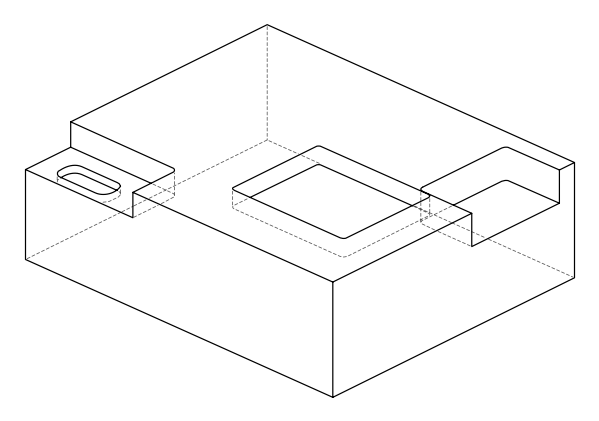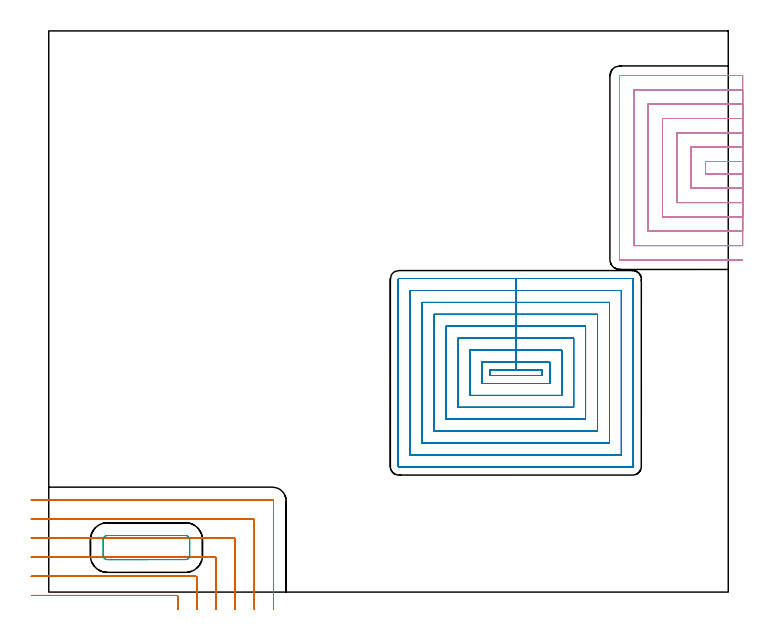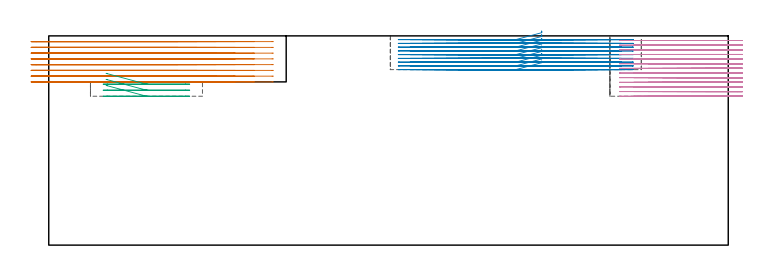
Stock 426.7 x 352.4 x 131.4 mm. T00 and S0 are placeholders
(PLAN: 4 operations, 3 tool changes, 117.5 min)
(1 MILL_CORNER_NOTCH_RECTANGULAR | CORNER_NOTCH_RECTANGULAR | UGT0201_008 | Follow Part, ap 4, ae 75% | 16.86 min | 283498 mm3)
(2 MILL_RECTANGULAR_POCKET | POCKET_RECTANGULAR_STRAIGHT | NXT0201_013 | Follow Part, ap 2.5, ae 75% | 49.5 min | 428518 mm3)
(3 MILL_RECTANGULAR_POCKET_1 | POCKET_RECTANGULAR_STRAIGHT_1 | UGT0201_008 | Follow Part, ap 4, ae 75% | 1.14 min | 18812 mm3)
(4 MILL_SLOT | SLOT_PARTIAL_RECTANGULAR | NXT0201_011 | Follow Part, ap 3, ae 75% | 50 min | 359290 mm3)
(TOOL UGT0201_008 | End Mill 16 mm | D16 FL32 Z4)
(TOOL NXT0201_013 | ENDMILL 10mm | D10 FL30 Z4)
(TOOL NXT0201_011 | ENDMILL 12mm [2P460-1200-NA 1630] | D12 FL38 Z6)
(OP 1 MILL_CORNER_NOTCH_RECTANGULAR)
G17 G21 G94 G90
T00 M6
G54
G17 G0 G90 X81.1 Y-11. S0 M3
G43 Z141.4 H0
Z127.787
G94 G1 Y-8. F250.
Y-2.894 F500.
G3 X80.306 Y-2.1 R0.8
G1 X-7.719
X-10.719 F250.
G0 Z141.4
X93.1 Y-11.
Z127.787
G1 Y-8.
Y9.105 F500.
G3 X92.305 Y9.9 R0.8
G1 X-8.
X-11. F250.
G0 Z141.4
X105.1 Y-11.
Z127.787
G1 Y-8.
Y21.105 F500.
G3 X104.305 Y21.9 R0.8
G1 X-8.
X-11. F250.
G0 Z141.4
X117.1 Y-11.
Z127.787
G1 Y-8.
Y33.105 F500.
G3 X116.305 Y33.9 R0.8
G1 X-8.
X-11. F250.
G0 Z141.4
X129.1 Y-11.
Z127.787
G1 Y-8.
Y45.104 F500.
G3 X128.304 Y45.9 R0.8
G1 X-8.
X-11. F250.
G0 Z141.4
X141.1 Y-11.
Z127.787
G1 Y-8.
Y57.104 F500.
G3 X140.304 Y57.9 R0.8
G1 X-8.
X-11. F250.
G0 Z141.4
X81.1 Y-11.
Z124.175
G1 Y-8.
Y-2.894 F500.
G3 X80.306 Y-2.1 R0.8
G1 X-7.719
X-10.719 F250.
G0 Z141.4
X93.1 Y-11.
Z124.175
G1 Y-8.
Y9.106 F500.
G3 X92.306 Y9.9 R0.8
G1 X-8.
X-11. F250.
G0 Z141.4
X105.1 Y-11.
Z124.175
G1 Y-8.
Y21.105 F500.
G3 X104.305 Y21.9 R0.8
G1 X-8.
X-11. F250.
G0 Z141.4
X117.1 Y-11.
Z124.175
G1 Y-8.
Y33.105 F500.
G3 X116.305 Y33.9 R0.8
G1 X-8.
X-11. F250.
G0 Z141.4
X129.1 Y-11.
Z124.175
G1 Y-8.
Y45.105 F500.
G3 X128.305 Y45.9 R0.8
G1 X-8.
X-11. F250.
G0 Z141.4
X141.1 Y-11.
Z124.175
G1 Y-8.
Y57.104 F500.
G3 X140.304 Y57.9 R0.8
G1 X-8.
X-11. F250.
G0 Z141.4
X81.1 Y-11.
Z120.562
G1 Y-8.
Y-2.894 F500.
G3 X80.306 Y-2.1 R0.8
G1 X-7.719
X-10.719 F250.
G0 Z141.4
X93.1 Y-11.
Z120.562
G1 Y-8.
Y9.106 F500.
G3 X92.306 Y9.9 R0.8
G1 X-8.
X-11. F250.
G0 Z141.4
X105.1 Y-11.
Z120.562
G1 Y-8.
Y21.105 F500.
G3 X104.305 Y21.9 R0.8
G1 X-8.
X-11. F250.
G0 Z141.4
X117.1 Y-11.
Z120.562
G1 Y-8.
Y33.105 F500.
G3 X116.305 Y33.9 R0.8
G1 X-8.
X-11. F250.
G0 Z141.4
X129.1 Y-11.
Z120.562
G1 Y-8.
Y45.105 F500.
G3 X128.305 Y45.9 R0.8
G1 X-8.
X-11. F250.
G0 Z141.4
X141.1 Y-11.
Z120.562
G1 Y-8.
Y57.104 F500.
G3 X140.304 Y57.9 R0.8
G1 X-8.
X-11. F250.
G0 Z141.4
X81.1 Y-11.
Z116.95
G1 Y-8.
Y-2.894 F500.
G3 X80.306 Y-2.1 R0.8
G1 X-7.719
X-10.719 F250.
G0 Z141.4
X93.1 Y-11.
Z116.95
G1 Y-8.
Y9.106 F500.
G3 X92.306 Y9.9 R0.8
G1 X-8.
X-11. F250.
G0 Z141.4
X105.1 Y-11.
Z116.95
G1 Y-8.
Y21.105 F500.
G3 X104.305 Y21.9 R0.8
G1 X-8.
X-11. F250.
G0 Z141.4
X117.1 Y-11.
Z116.95
G1 Y-8.
Y33.105 F500.
G3 X116.305 Y33.9 R0.8
G1 X-8.
X-11. F250.
G0 Z141.4
X129.1 Y-11.
Z116.95
G1 Y-8.
Y45.105 F500.
G3 X128.305 Y45.9 R0.8
G1 X-8.
X-11. F250.
G0 Z141.4
X141.1 Y-11.
Z116.95
G1 Y-8.
Y57.104 F500.
G3 X140.304 Y57.9 R0.8
G1 X-8.
X-11. F250.
G0 Z141.4
X81.1 Y-11.
Z113.337
G1 Y-8.
Y-2.894 F500.
G3 X80.306 Y-2.1 R0.8
G1 X-7.719
X-10.719 F250.
G0 Z141.4
X93.1 Y-11.
Z113.337
G1 Y-8.
Y9.106 F500.
G3 X92.306 Y9.9 R0.8
G1 X-8.
X-11. F250.
G0 Z141.4
X105.1 Y-11.
Z113.337
G1 Y-8.
Y21.105 F500.
G3 X104.305 Y21.9 R0.8
G1 X-8.
X-11. F250.
G0 Z141.4
X117.1 Y-11.
Z113.337
G1 Y-8.
Y33.105 F500.
G3 X116.305 Y33.9 R0.8
G1 X-8.
X-11. F250.
G0 Z141.4
X129.1 Y-11.
Z113.337
G1 Y-8.
Y45.105 F500.
G3 X128.305 Y45.9 R0.8
G1 X-8.
X-11. F250.
G0 Z141.4
X141.1 Y-11.
Z113.337
G1 Y-8.
Y57.104 F500.
G3 X140.304 Y57.9 R0.8
G1 X-8.
X-11. F250.
G0 Z141.4
X81.1 Y-11.
Z109.725
G1 Y-8.
Y-2.894 F500.
G3 X80.306 Y-2.1 R0.8
G1 X-7.719
X-10.719 F250.
G0 Z141.4
X93.1 Y-11.
Z109.725
G1 Y-8.
Y9.106 F500.
G3 X92.306 Y9.9 R0.8
G1 X-8.
X-11. F250.
G0 Z141.4
X105.1 Y-11.
Z109.725
G1 Y-8.
Y21.105 F500.
G3 X104.305 Y21.9 R0.8
G1 X-8.
X-11. F250.
G0 Z141.4
X117.1 Y-11.
Z109.725
G1 Y-8.
Y33.105 F500.
G3 X116.305 Y33.9 R0.8
G1 X-8.
X-11. F250.
G0 Z141.4
X129.1 Y-11.
Z109.725
G1 Y-8.
Y45.105 F500.
G3 X128.305 Y45.9 R0.8
G1 X-8.
X-11. F250.
G0 Z141.4
X141.1 Y-11.
Z109.725
G1 Y-8.
Y57.104 F500.
G3 X140.304 Y57.9 R0.8
G1 X-8.
X-11. F250.
G0 Z141.4
X81.1 Y-11.
Z106.112
G1 Y-8.
Y-2.894 F500.
G3 X80.306 Y-2.1 R0.8
G1 X-7.719
X-10.719 F250.
G0 Z141.4
X93.1 Y-11.
Z106.112
G1 Y-8.
Y9.106 F500.
G3 X92.306 Y9.9 R0.8
G1 X-8.
X-11. F250.
G0 Z141.4
X105.1 Y-11.
Z106.112
G1 Y-8.
Y21.105 F500.
G3 X104.305 Y21.9 R0.8
G1 X-8.
X-11. F250.
G0 Z141.4
X117.1 Y-11.
Z106.112
G1 Y-8.
Y33.105 F500.
G3 X116.305 Y33.9 R0.8
G1 X-8.
X-11. F250.
G0 Z141.4
X129.1 Y-11.
Z106.112
G1 Y-8.
Y45.105 F500.
G3 X128.305 Y45.9 R0.8
G1 X-8.
X-11. F250.
G0 Z141.4
X141.1 Y-11.
Z106.112
G1 Y-8.
Y57.104 F500.
G3 X140.304 Y57.9 R0.8
G1 X-8.
X-11. F250.
G0 Z141.4
X81.1 Y-11.
Z102.5
G1 Y-8.
Y-2.894 F500.
G3 X80.306 Y-2.1 R0.8
G1 X-7.719
X-10.719 F250.
G0 Z141.4
X93.1 Y-11.
Z102.5
G1 Y-8.
Y9.106 F500.
G3 X92.306 Y9.9 R0.8
G1 X-8.
X-11. F250.
G0 Z141.4
X105.1 Y-11.
Z102.5
G1 Y-8.
Y21.105 F500.
G3 X104.305 Y21.9 R0.8
G1 X-8.
X-11. F250.
G0 Z141.4
X117.1 Y-11.
Z102.5
G1 Y-8.
Y33.105 F500.
G3 X116.305 Y33.9 R0.8
G1 X-8.
X-11. F250.
G0 Z141.4
X129.1 Y-11.
Z102.5
G1 Y-8.
Y45.105 F500.
G3 X128.305 Y45.9 R0.8
G1 X-8.
X-11. F250.
G0 Z141.4
X141.1 Y-11.
Z102.5
G1 Y-8.
Y57.104 F500.
G3 X140.304 Y57.9 R0.8
G1 X-8.
X-11. F250.
G0 Z141.4
M5
M2
(OP 2 MILL_RECTANGULAR_POCKET)
G17 G21 G94 G90
T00 M6
G54
G17 G0 G90 X309.313 Y136. S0 M3
G43 Z141.4 H0
Z134.4
G94 G1 X309.6 Z134.323 F250.
Y139.4 Z133.412
X293.3 Z129.044
X277. F500.
Y136.
X309.6
Y139.4
X293.3
Y144.4
X272.
Y131.
X314.6
Y144.4
X293.3
Y151.9
X264.5
Y123.5
X322.1
Y151.9
X293.3
Y159.4
X257.
Y116.
X329.6
Y159.4
X293.3
Y166.9
X249.5
Y108.5
X337.1
Y166.9
X293.3
Y174.4
X242.
Y101.
X344.6
Y174.4
X293.3
Y181.9
X234.5
Y93.5
X352.1
Y181.9
X293.3
Y189.4
X227.
Y86.
X359.6
Y189.4
X293.3
Y196.9
X219.9
G3 X219.5 Y196.5 R0.4
G1 Y78.9
G3 X219.9 Y78.5 R0.4
G1 X366.7
G3 X367.1 Y78.9 R0.4
G1 Y196.5
G3 X366.7 Y196.9 R0.4
G1 X293.3
X292.3
G0 X309.313 Y136. Z132.044
G1 X309.6 Z131.967 F250.
Y139.4 Z131.056
X293.3 Z126.689
X277. F500.
Y136.
X309.6
Y139.4
X293.3
Y144.4
X272.
Y131.
X314.6
Y144.4
X293.3
Y151.9
X264.5
Y123.5
X322.1
Y151.9
X293.3
Y159.4
X257.
Y116.
X329.6
Y159.4
X293.3
Y166.9
X249.5
Y108.5
X337.1
Y166.9
X293.3
Y174.4
X242.
Y101.
X344.6
Y174.4
X293.3
Y181.9
X234.5
Y93.5
X352.1
Y181.9
X293.3
Y189.4
X227.
Y86.
X359.6
Y189.4
X293.3
Y196.9
X219.9
G3 X219.5 Y196.5 R0.4
G1 Y78.9
G3 X219.9 Y78.5 R0.4
G1 X366.7
G3 X367.1 Y78.9 R0.4
G1 Y196.5
G3 X366.7 Y196.9 R0.4
G1 X293.3
X292.3
G0 X309.313 Y136. Z129.689
G1 X309.6 Z129.612 F250.
Y139.4 Z128.701
X293.3 Z124.333
X277. F500.
Y136.
X309.6
Y139.4
X293.3
Y144.4
X272.
Y131.
X314.6
Y144.4
X293.3
Y151.9
X264.5
Y123.5
X322.1
Y151.9
X293.3
Y159.4
X257.
Y116.
X329.6
Y159.4
X293.3
Y166.9
X249.5
Y108.5
X337.1
Y166.9
X293.3
Y174.4
X242.
Y101.
X344.6
Y174.4
X293.3
Y181.9
X234.5
Y93.5
X352.1
Y181.9
X293.3
Y189.4
X227.
Y86.
X359.6
Y189.4
X293.3
Y196.9
X219.9
G3 X219.5 Y196.5 R0.4
G1 Y78.9
G3 X219.9 Y78.5 R0.4
G1 X366.7
G3 X367.1 Y78.9 R0.4
G1 Y196.5
G3 X366.7 Y196.9 R0.4
G1 X293.3
X292.3
G0 X309.313 Y136. Z127.333
G1 X309.6 Z127.256 F250.
Y139.4 Z126.345
X293.3 Z121.978
X277. F500.
Y136.
X309.6
Y139.4
X293.3
Y144.4
X272.
Y131.
X314.6
Y144.4
X293.3
Y151.9
X264.5
Y123.5
X322.1
Y151.9
X293.3
Y159.4
X257.
Y116.
X329.6
Y159.4
X293.3
Y166.9
X249.5
Y108.5
X337.1
Y166.9
X293.3
Y174.4
X242.
Y101.
X344.6
Y174.4
X293.3
Y181.9
X234.5
Y93.5
X352.1
Y181.9
X293.3
Y189.4
X227.
Y86.
X359.6
Y189.4
X293.3
Y196.9
X219.9
G3 X219.5 Y196.5 R0.4
G1 Y78.9
G3 X219.9 Y78.5 R0.4
G1 X366.7
G3 X367.1 Y78.9 R0.4
G1 Y196.5
G3 X366.7 Y196.9 R0.4
G1 X293.3
X292.3
G0 X309.313 Y136. Z124.978
G1 X309.6 Z124.901 F250.
Y139.4 Z123.99
X293.3 Z119.622
X277. F500.
Y136.
X309.6
Y139.4
X293.3
Y144.4
X272.
Y131.
X314.6
Y144.4
X293.3
Y151.9
X264.5
Y123.5
X322.1
Y151.9
X293.3
Y159.4
X257.
Y116.
X329.6
Y159.4
X293.3
Y166.9
X249.5
Y108.5
X337.1
Y166.9
X293.3
Y174.4
X242.
Y101.
X344.6
Y174.4
X293.3
Y181.9
X234.5
Y93.5
X352.1
Y181.9
X293.3
Y189.4
X227.
Y86.
X359.6
Y189.4
X293.3
Y196.9
X219.9
G3 X219.5 Y196.5 R0.4
G1 Y78.9
G3 X219.9 Y78.5 R0.4
G1 X366.7
G3 X367.1 Y78.9 R0.4
G1 Y196.5
G3 X366.7 Y196.9 R0.4
G1 X293.3
X292.3
G0 X309.313 Y136. Z122.622
G1 X309.6 Z122.545 F250.
Y139.4 Z121.634
X293.3 Z117.267
X277. F500.
Y136.
X309.6
Y139.4
X293.3
Y144.4
X272.
Y131.
X314.6
Y144.4
X293.3
Y151.9
X264.5
Y123.5
X322.1
Y151.9
X293.3
Y159.4
X257.
Y116.
X329.6
Y159.4
X293.3
Y166.9
X249.5
Y108.5
X337.1
Y166.9
X293.3
Y174.4
X242.
Y101.
X344.6
Y174.4
X293.3
Y181.9
X234.5
Y93.5
X352.1
Y181.9
X293.3
Y189.4
X227.
Y86.
X359.6
Y189.4
X293.3
Y196.9
X219.9
G3 X219.5 Y196.5 R0.4
G1 Y78.9
G3 X219.9 Y78.5 R0.4
G1 X366.7
G3 X367.1 Y78.9 R0.4
G1 Y196.5
G3 X366.7 Y196.9 R0.4
G1 X293.3
X292.3
G0 X309.313 Y136. Z120.267
G1 X309.6 Z120.19 F250.
Y139.4 Z119.279
X293.3 Z114.911
X277. F500.
Y136.
X309.6
Y139.4
X293.3
Y144.4
X272.
Y131.
X314.6
Y144.4
X293.3
Y151.9
X264.5
Y123.5
X322.1
Y151.9
X293.3
Y159.4
X257.
Y116.
X329.6
Y159.4
X293.3
Y166.9
X249.5
Y108.5
X337.1
Y166.9
X293.3
Y174.4
X242.
Y101.
X344.6
Y174.4
X293.3
Y181.9
X234.5
Y93.5
X352.1
Y181.9
X293.3
Y189.4
X227.
Y86.
X359.6
Y189.4
X293.3
Y196.9
X219.9
G3 X219.5 Y196.5 R0.4
G1 Y78.9
G3 X219.9 Y78.5 R0.4
G1 X366.7
G3 X367.1 Y78.9 R0.4
G1 Y196.5
G3 X366.7 Y196.9 R0.4
G1 X293.3
X292.3
G0 X309.313 Y136. Z117.911
G1 X309.6 Z117.834 F250.
Y139.4 Z116.923
X293.3 Z112.556
X277. F500.
Y136.
X309.6
Y139.4
X293.3
Y144.4
X272.
Y131.
X314.6
Y144.4
X293.3
Y151.9
X264.5
Y123.5
X322.1
Y151.9
X293.3
Y159.4
X257.
Y116.
X329.6
Y159.4
X293.3
Y166.9
X249.5
Y108.5
X337.1
Y166.9
X293.3
Y174.4
X242.
Y101.
X344.6
Y174.4
X293.3
Y181.9
X234.5
Y93.5
X352.1
Y181.9
X293.3
Y189.4
X227.
Y86.
X359.6
Y189.4
X293.3
Y196.9
X219.9
G3 X219.5 Y196.5 R0.4
G1 Y78.9
G3 X219.9 Y78.5 R0.4
G1 X366.7
G3 X367.1 Y78.9 R0.4
G1 Y196.5
G3 X366.7 Y196.9 R0.4
G1 X293.3
X292.3
G0 X309.313 Y136. Z115.556
G1 X309.6 Z115.479 F250.
Y139.4 Z114.568
X293.3 Z110.2
X277. F500.
Y136.
X309.6
Y139.4
X293.3
Y144.4
X272.
Y131.
X314.6
Y144.4
X293.3
Y151.9
X264.5
Y123.5
X322.1
Y151.9
X293.3
Y159.4
X257.
Y116.
X329.6
Y159.4
X293.3
Y166.9
X249.5
Y108.5
X337.1
Y166.9
X293.3
Y174.4
X242.
Y101.
X344.6
Y174.4
X293.3
Y181.9
X234.5
Y93.5
X352.1
Y181.9
X293.3
Y189.4
X227.
Y86.
X359.6
Y189.4
X293.3
Y196.9
X219.9
G3 X219.5 Y196.5 R0.4
G1 Y78.9
G3 X219.9 Y78.5 R0.4
G1 X366.7
G3 X367.1 Y78.9 R0.4
G1 Y196.5
G3 X366.7 Y196.9 R0.4
G1 X293.3
X292.3
G0 Z141.4
M5
M2
(OP 3 MILL_RECTANGULAR_POCKET_1)
G17 G21 G94 G90
T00 M6
G54
G17 G0 G90 X36.02 Y20.497 S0 M3
G43 Z141.4 H0
Z107.87
G94 G1 X36.144 Y20.457 Z107.835 F250.
X36.542 Y20.4 Z107.727
X36.7 Z107.685
X61.35 Z101.08
X86. F500.
G3 X88.5 Y22.9 R2.5
G1 Y33.
G3 X86. Y35.5 R2.5
G1 X36.7
G3 X34.2 Y33. R2.5
G1 Y22.9
G3 X36.7 Y20.4 R2.5
G1 X61.35
X62.35
G0 X36.02 Y20.497 Z104.08
G1 X36.144 Y20.457 Z104.045 F250.
X36.542 Y20.4 Z103.937
X36.7 Z103.895
X61.35 Z97.29
X86. F500.
G3 X88.5 Y22.9 R2.5
G1 Y33.
G3 X86. Y35.5 R2.5
G1 X36.7
G3 X34.2 Y33. R2.5
G1 Y22.9
G3 X36.7 Y20.4 R2.5
G1 X61.35
X62.35
G0 X36.02 Y20.497 Z100.29
G1 X36.144 Y20.457 Z100.255 F250.
X36.542 Y20.4 Z100.147
X36.7 Z100.105
X61.35 Z93.5
X86. F500.
G3 X88.5 Y22.9 R2.5
G1 Y33.
G3 X86. Y35.5 R2.5
G1 X36.7
G3 X34.2 Y33. R2.5
G1 Y22.9
G3 X36.7 Y20.4 R2.5
G1 X61.35
X62.35
G0 Z141.4
M5
M2
(OP 4 MILL_SLOT)
G17 G21 G94 G90
T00 M6
G54
G17 G0 G90 X435.7 Y270.4 S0 M3
G43 Z141.4 H1
Z128.485
G94 G1 X432.7 F250.
X412.4 F500.
Y262.6
X432.7
X435.7 F250.
Y279.4
X432.7
X403.4 F500.
Y253.6
X432.7
X435.7 F250.
Y288.4
X432.7
X394.4 F500.
Y244.6
X432.7
X435.7 F250.
Y297.4
X432.7
X385.4 F500.
Y235.6
X432.7
X435.7 F250.
Y306.4
X432.7
X376.4 F500.
Y226.6
X432.7
X435.7 F250.
Y315.4
X432.7
X367.4 F500.
Y217.6
X432.7
X435.7 F250.
Y324.4
X432.7
X358.7 F500.
G3 X358.4 Y324.1 R0.3
G1 Y208.9
G3 X358.7 Y208.6 R0.3
G1 X432.7
X435.7 F250.
G0 Y270.4 Z125.569
G1 X432.7
X412.4 F500.
Y262.6
X432.7
X435.7 F250.
Y279.4
X432.7
X403.4 F500.
Y253.6
X432.7
X435.7 F250.
Y288.4
X432.7
X394.4 F500.
Y244.6
X432.7
X435.7 F250.
Y297.4
X432.7
X385.4 F500.
Y235.6
X432.7
X435.7 F250.
Y306.4
X432.7
X376.4 F500.
Y226.6
X432.7
X435.7 F250.
Y315.4
X432.7
X367.4 F500.
Y217.6
X432.7
X435.7 F250.
Y324.4
X432.7
X358.7 F500.
G3 X358.4 Y324.1 R0.3
G1 Y208.9
G3 X358.7 Y208.6 R0.3
G1 X432.7
X435.7 F250.
G0 Y270.4 Z122.654
G1 X432.7
X412.4 F500.
Y262.6
X432.7
X435.7 F250.
Y279.4
X432.7
X403.4 F500.
Y253.6
X432.7
X435.7 F250.
Y288.4
X432.7
X394.4 F500.
Y244.6
X432.7
X435.7 F250.
Y297.4
X432.7
X385.4 F500.
Y235.6
X432.7
X435.7 F250.
Y306.4
X432.7
X376.4 F500.
Y226.6
X432.7
X435.7 F250.
Y315.4
X432.7
X367.4 F500.
Y217.6
X432.7
X435.7 F250.
Y324.4
X432.7
X358.7 F500.
G3 X358.4 Y324.1 R0.3
G1 Y208.9
G3 X358.7 Y208.6 R0.3
G1 X432.7
X435.7 F250.
G0 Y270.4 Z119.738
G1 X432.7
X412.4 F500.
Y262.6
X432.7
X435.7 F250.
Y279.4
X432.7
X403.4 F500.
Y253.6
X432.7
X435.7 F250.
Y288.4
X432.7
X394.4 F500.
Y244.6
X432.7
X435.7 F250.
Y297.4
X432.7
X385.4 F500.
Y235.6
X432.7
X435.7 F250.
Y306.4
X432.7
X376.4 F500.
Y226.6
X432.7
X435.7 F250.
Y315.4
X432.7
X367.4 F500.
Y217.6
X432.7
X435.7 F250.
Y324.4
X432.7
X358.7 F500.
G3 X358.4 Y324.1 R0.3
G1 Y208.9
G3 X358.7 Y208.6 R0.3
G1 X432.7
X435.7 F250.
G0 Y270.4 Z116.823
G1 X432.7
X412.4 F500.
Y262.6
X432.7
X435.7 F250.
Y279.4
X432.7
X403.4 F500.
Y253.6
X432.7
X435.7 F250.
Y288.4
X432.7
X394.4 F500.
Y244.6
X432.7
X435.7 F250.
Y297.4
X432.7
X385.4 F500.
Y235.6
X432.7
X435.7 F250.
Y306.4
X432.7
X376.4 F500.
Y226.6
X432.7
X435.7 F250.
Y315.4
X432.7
X367.4 F500.
Y217.6
X432.7
X435.7 F250.
Y324.4
X432.7
X358.7 F500.
G3 X358.4 Y324.1 R0.3
G1 Y208.9
G3 X358.7 Y208.6 R0.3
G1 X432.7
X435.7 F250.
G0 Y270.4 Z113.908
G1 X432.7
X412.4 F500.
Y262.6
X432.7
X435.7 F250.
Y279.4
X432.7
X403.4 F500.
Y253.6
X432.7
X435.7 F250.
Y288.4
X432.7
X394.4 F500.
Y244.6
X432.7
X435.7 F250.
Y297.4
X432.7
X385.4 F500.
Y235.6
X432.7
X435.7 F250.
Y306.4
X432.7
X376.4 F500.
Y226.6
X432.7
X435.7 F250.
Y315.4
X432.7
X367.4 F500.
Y217.6
X432.7
X435.7 F250.
Y324.4
X432.7
X358.7 F500.
G3 X358.4 Y324.1 R0.3
G1 Y208.9
G3 X358.7 Y208.6 R0.3
G1 X432.7
X435.7 F250.
G0 Y270.4 Z110.992
G1 X432.7
X412.4 F500.
Y262.6
X432.7
X435.7 F250.
Y279.4
X432.7
X403.4 F500.
Y253.6
X432.7
X435.7 F250.
Y288.4
X432.7
X394.4 F500.
Y244.6
X432.7
X435.7 F250.
Y297.4
X432.7
X385.4 F500.
Y235.6
X432.7
X435.7 F250.
Y306.4
X432.7
X376.4 F500.
Y226.6
X432.7
X435.7 F250.
Y315.4
X432.7
X367.4 F500.
Y217.6
X432.7
X435.7 F250.
Y324.4
X432.7
X358.7 F500.
G3 X358.4 Y324.1 R0.3
G1 Y208.9
G3 X358.7 Y208.6 R0.3
G1 X432.7
X435.7 F250.
G0 Y270.4 Z108.077
G1 X432.7
X412.4 F500.
Y262.6
X432.7
X435.7 F250.
Y279.4
X432.7
X403.4 F500.
Y253.6
X432.7
X435.7 F250.
Y288.4
X432.7
X394.4 F500.
Y244.6
X432.7
X435.7 F250.
Y297.4
X432.7
X385.4 F500.
Y235.6
X432.7
X435.7 F250.
Y306.4
X432.7
X376.4 F500.
Y226.6
X432.7
X435.7 F250.
Y315.4
X432.7
X367.4 F500.
Y217.6
X432.7
X435.7 F250.
Y324.4
X432.7
X358.7 F500.
G3 X358.4 Y324.1 R0.3
G1 Y208.9
G3 X358.7 Y208.6 R0.3
G1 X432.7
X435.7 F250.
G0 Y270.4 Z105.162
G1 X432.7
X412.4 F500.
Y262.6
X432.7
X435.7 F250.
Y279.4
X432.7
X403.4 F500.
Y253.6
X432.7
X435.7 F250.
Y288.4
X432.7
X394.4 F500.
Y244.6
X432.7
X435.7 F250.
Y297.4
X432.7
X385.4 F500.
Y235.6
X432.7
X435.7 F250.
Y306.4
X432.7
X376.4 F500.
Y226.6
X432.7
X435.7 F250.
Y315.4
X432.7
X367.4 F500.
Y217.6
X432.7
X435.7 F250.
Y324.4
X432.7
X358.7 F500.
G3 X358.4 Y324.1 R0.3
G1 Y208.9
G3 X358.7 Y208.6 R0.3
G1 X432.7
X435.7 F250.
G0 Y270.4 Z102.246
G1 X432.7
X412.4 F500.
Y262.6
X432.7
X435.7 F250.
Y279.4
X432.7
X403.4 F500.
Y253.6
X432.7
X435.7 F250.
Y288.4
X432.7
X394.4 F500.
Y244.6
X432.7
X435.7 F250.
Y297.4
X432.7
X385.4 F500.
Y235.6
X432.7
X435.7 F250.
Y306.4
X432.7
X376.4 F500.
Y226.6
X432.7
X435.7 F250.
Y315.4
X432.7
X367.4 F500.
Y217.6
X432.7
X435.7 F250.
Y324.4
X432.7
X358.7 F500.
G3 X358.4 Y324.1 R0.3
G1 Y208.9
G3 X358.7 Y208.6 R0.3
G1 X432.7
X435.7 F250.
G0 Y270.4 Z99.331
G1 X432.7
X412.4 F500.
Y262.6
X432.7
X435.7 F250.
Y279.4
X432.7
X403.4 F500.
Y253.6
X432.7
X435.7 F250.
Y288.4
X432.7
X394.4 F500.
Y244.6
X432.7
X435.7 F250.
Y297.4
X432.7
X385.4 F500.
Y235.6
X432.7
X435.7 F250.
Y306.4
X432.7
X376.4 F500.
Y226.6
X432.7
X435.7 F250.
Y315.4
X432.7
X367.4 F500.
Y217.6
X432.7
X435.7 F250.
Y324.4
X432.7
X358.7 F500.
G3 X358.4 Y324.1 R0.3
G1 Y208.9
G3 X358.7 Y208.6 R0.3
G1 X432.7
X435.7 F250.
G0 Y270.4 Z96.415
G1 X432.7
X412.4 F500.
Y262.6
X432.7
X435.7 F250.
Y279.4
X432.7
X403.4 F500.
Y253.6
X432.7
X435.7 F250.
Y288.4
X432.7
X394.4 F500.
Y244.6
X432.7
X435.7 F250.
Y297.4
X432.7
X385.4 F500.
Y235.6
X432.7
X435.7 F250.
Y306.4
X432.7
X376.4 F500.
Y226.6
X432.7
X435.7 F250.
Y315.4
X432.7
X367.4 F500.
Y217.6
X432.7
X435.7 F250.
Y324.4
X432.7
X358.7 F500.
G3 X358.4 Y324.1 R0.3
G1 Y208.9
G3 X358.7 Y208.6 R0.3
G1 X432.7
X435.7 F250.
G0 Y270.4 Z93.5
G1 X432.7
X412.4 F500.
Y262.6
X432.7
X435.7 F250.
Y279.4
X432.7
X403.4 F500.
Y253.6
X432.7
X435.7 F250.
Y288.4
X432.7
X394.4 F500.
Y244.6
X432.7
X435.7 F250.
Y297.4
X432.7
X385.4 F500.
Y235.6
X432.7
X435.7 F250.
Y306.4
X432.7
X376.4 F500.
Y226.6
X432.7
X435.7 F250.
Y315.4
X432.7
X367.4 F500.
Y217.6
X432.7
X435.7 F250.
Y324.4
X432.7
X358.7 F500.
G3 X358.4 Y324.1 R0.3
G1 Y208.9
G3 X358.7 Y208.6 R0.3
G1 X432.7
X435.7 F250.
G0 Z141.4
M5
M2
